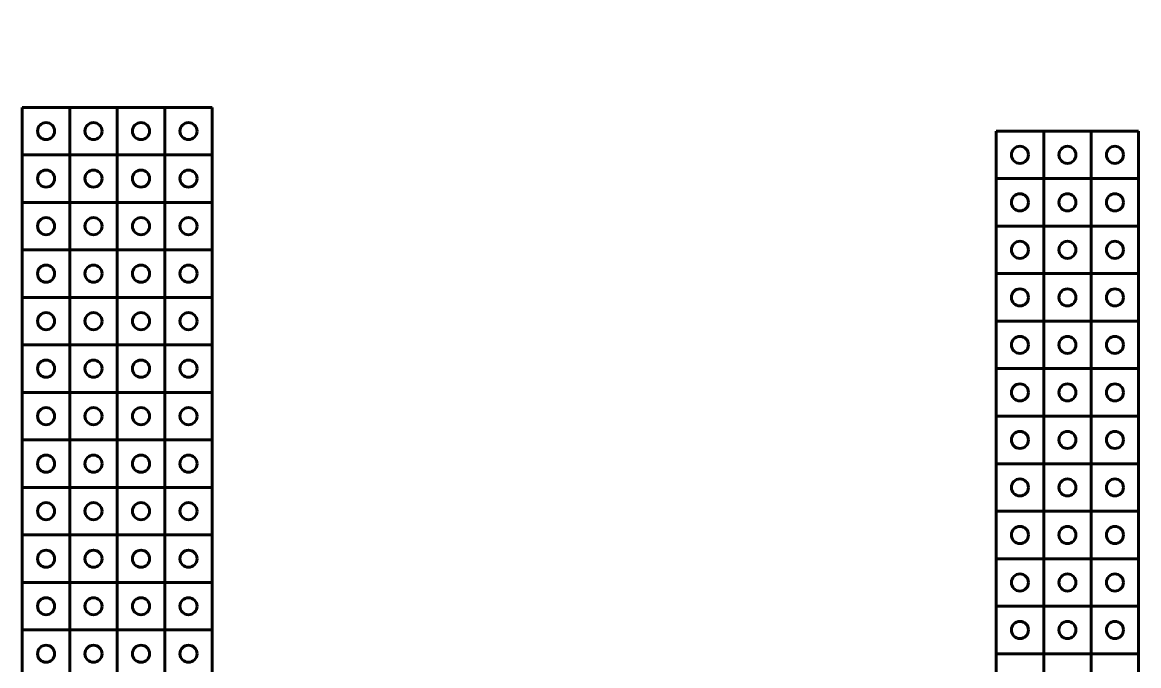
# Model space of a CAD drawing. Header units: millimetres. Extents: x -1927 to 2668, y -5887 to -3281.
# Drawn here: x -638 to 538, y -3958 to -3281 of the extents above; entities that cross this region are included whole.
import ezdxf

# ---------------------------------------------------------------- set-up
doc = ezdxf.new("R2010")
doc.units = ezdxf.units.MM
doc.linetypes.add('K5LT_BASIC', pattern=[0])

# ---------------------------------------------------------------- blocks, each defined once
blk = doc.blocks.new('U450')
at = {"color": 150, "linetype": 'K5LT_BASIC', "lineweight": 60, "true_color": 0x0080ff}
for p, q in [((-587.9, -3570.7), (-637.9, -3570.7)), ((-637.9, -3570.7), (-637.9, -3620.7)), ((-587.9, -3620.7), (-587.9, -3570.7)), ((-637.9, -3620.7), (-587.9, -3620.7))]:
    blk.add_line(p, q, dxfattribs=at)
blk = doc.blocks.new('U451')
at = {"color": 150, "linetype": 'K5LT_BASIC', "lineweight": 60, "true_color": 0x0080ff}
for p, q in [((-537.9, -3570.7), (-587.9, -3570.7)), ((-587.9, -3570.7), (-587.9, -3620.7)), ((-537.9, -3620.7), (-537.9, -3570.7)), ((-587.9, -3620.7), (-537.9, -3620.7))]:
    blk.add_line(p, q, dxfattribs=at)
blk = doc.blocks.new('U452')
at = {"color": 150, "linetype": 'K5LT_BASIC', "lineweight": 60, "true_color": 0x0080ff}
for p, q in [((-487.9, -3570.7), (-537.9, -3570.7)), ((-537.9, -3570.7), (-537.9, -3620.7)), ((-487.9, -3620.7), (-487.9, -3570.7)), ((-537.9, -3620.7), (-487.9, -3620.7))]:
    blk.add_line(p, q, dxfattribs=at)
blk = doc.blocks.new('U453')
at = {"color": 150, "linetype": 'K5LT_BASIC', "lineweight": 60, "true_color": 0x0080ff}
for p, q in [((-437.9, -3570.7), (-487.9, -3570.7)), ((-487.9, -3570.7), (-487.9, -3620.7)), ((-437.9, -3620.7), (-437.9, -3570.7)), ((-487.9, -3620.7), (-437.9, -3620.7))]:
    blk.add_line(p, q, dxfattribs=at)
blk = doc.blocks.new('U454')
at = {"color": 150, "linetype": 'K5LT_BASIC', "lineweight": 60, "true_color": 0x0080ff}
for p, q in [((-587.9, -3520.7), (-637.9, -3520.7)), ((-637.9, -3520.7), (-637.9, -3570.7)), ((-587.9, -3570.7), (-587.9, -3520.7)), ((-637.9, -3570.7), (-587.9, -3570.7))]:
    blk.add_line(p, q, dxfattribs=at)
blk = doc.blocks.new('U455')
at = {"color": 150, "linetype": 'K5LT_BASIC', "lineweight": 60, "true_color": 0x0080ff}
for p, q in [((-537.9, -3520.7), (-587.9, -3520.7)), ((-587.9, -3520.7), (-587.9, -3570.7)), ((-537.9, -3570.7), (-537.9, -3520.7)), ((-587.9, -3570.7), (-537.9, -3570.7))]:
    blk.add_line(p, q, dxfattribs=at)
blk = doc.blocks.new('U456')
at = {"color": 150, "linetype": 'K5LT_BASIC', "lineweight": 60, "true_color": 0x0080ff}
for p, q in [((-487.9, -3520.7), (-537.9, -3520.7)), ((-537.9, -3520.7), (-537.9, -3570.7)), ((-487.9, -3570.7), (-487.9, -3520.7)), ((-537.9, -3570.7), (-487.9, -3570.7))]:
    blk.add_line(p, q, dxfattribs=at)
blk = doc.blocks.new('U457')
at = {"color": 150, "linetype": 'K5LT_BASIC', "lineweight": 60, "true_color": 0x0080ff}
for p, q in [((-437.9, -3520.7), (-487.9, -3520.7)), ((-487.9, -3520.7), (-487.9, -3570.7)), ((-437.9, -3570.7), (-437.9, -3520.7)), ((-487.9, -3570.7), (-437.9, -3570.7))]:
    blk.add_line(p, q, dxfattribs=at)
blk = doc.blocks.new('U458')
at = {"color": 150, "linetype": 'K5LT_BASIC', "lineweight": 60, "true_color": 0x0080ff}
for p, q in [((-587.9, -3470.7), (-637.9, -3470.7)), ((-637.9, -3470.7), (-637.9, -3520.7)), ((-587.9, -3520.7), (-587.9, -3470.7)), ((-637.9, -3520.7), (-587.9, -3520.7))]:
    blk.add_line(p, q, dxfattribs=at)
blk = doc.blocks.new('U459')
at = {"color": 150, "linetype": 'K5LT_BASIC', "lineweight": 60, "true_color": 0x0080ff}
for p, q in [((-537.9, -3470.7), (-587.9, -3470.7)), ((-587.9, -3470.7), (-587.9, -3520.7)), ((-537.9, -3520.7), (-537.9, -3470.7)), ((-587.9, -3520.7), (-537.9, -3520.7))]:
    blk.add_line(p, q, dxfattribs=at)
blk = doc.blocks.new('U460')
at = {"color": 150, "linetype": 'K5LT_BASIC', "lineweight": 60, "true_color": 0x0080ff}
for p, q in [((-487.9, -3470.7), (-537.9, -3470.7)), ((-537.9, -3470.7), (-537.9, -3520.7)), ((-487.9, -3520.7), (-487.9, -3470.7)), ((-537.9, -3520.7), (-487.9, -3520.7))]:
    blk.add_line(p, q, dxfattribs=at)
blk = doc.blocks.new('U461')
at = {"color": 150, "linetype": 'K5LT_BASIC', "lineweight": 60, "true_color": 0x0080ff}
for p, q in [((-437.9, -3470.7), (-487.9, -3470.7)), ((-487.9, -3470.7), (-487.9, -3520.7)), ((-437.9, -3520.7), (-437.9, -3470.7)), ((-487.9, -3520.7), (-437.9, -3520.7))]:
    blk.add_line(p, q, dxfattribs=at)
blk = doc.blocks.new('U462')
at = {"color": 150, "linetype": 'K5LT_BASIC', "lineweight": 60, "true_color": 0x0080ff}
for p, q in [((-587.9, -3420.7), (-637.9, -3420.7)), ((-637.9, -3420.7), (-637.9, -3470.7)), ((-587.9, -3470.7), (-587.9, -3420.7)), ((-637.9, -3470.7), (-587.9, -3470.7))]:
    blk.add_line(p, q, dxfattribs=at)
blk = doc.blocks.new('U463')
at = {"color": 150, "linetype": 'K5LT_BASIC', "lineweight": 60, "true_color": 0x0080ff}
for p, q in [((-537.9, -3420.7), (-587.9, -3420.7)), ((-587.9, -3420.7), (-587.9, -3470.7)), ((-537.9, -3470.7), (-537.9, -3420.7)), ((-587.9, -3470.7), (-537.9, -3470.7))]:
    blk.add_line(p, q, dxfattribs=at)
blk = doc.blocks.new('U464')
at = {"color": 150, "linetype": 'K5LT_BASIC', "lineweight": 60, "true_color": 0x0080ff}
for p, q in [((-487.9, -3420.7), (-537.9, -3420.7)), ((-537.9, -3420.7), (-537.9, -3470.7)), ((-487.9, -3470.7), (-487.9, -3420.7)), ((-537.9, -3470.7), (-487.9, -3470.7))]:
    blk.add_line(p, q, dxfattribs=at)
blk = doc.blocks.new('U465')
at = {"color": 150, "linetype": 'K5LT_BASIC', "lineweight": 60, "true_color": 0x0080ff}
for p, q in [((-437.9, -3420.7), (-487.9, -3420.7)), ((-487.9, -3420.7), (-487.9, -3470.7)), ((-437.9, -3470.7), (-437.9, -3420.7)), ((-487.9, -3470.7), (-437.9, -3470.7))]:
    blk.add_line(p, q, dxfattribs=at)
blk = doc.blocks.new('U466')
at = {"color": 150, "linetype": 'K5LT_BASIC', "lineweight": 60, "true_color": 0x0080ff}
for p, q in [((-587.9, -3370.7), (-637.9, -3370.7)), ((-637.9, -3370.7), (-637.9, -3420.7)), ((-587.9, -3420.7), (-587.9, -3370.7)), ((-637.9, -3420.7), (-587.9, -3420.7))]:
    blk.add_line(p, q, dxfattribs=at)
blk = doc.blocks.new('U467')
at = {"color": 150, "linetype": 'K5LT_BASIC', "lineweight": 60, "true_color": 0x0080ff}
for p, q in [((-537.9, -3370.7), (-587.9, -3370.7)), ((-587.9, -3370.7), (-587.9, -3420.7)), ((-537.9, -3420.7), (-537.9, -3370.7)), ((-587.9, -3420.7), (-537.9, -3420.7))]:
    blk.add_line(p, q, dxfattribs=at)
blk = doc.blocks.new('U468')
at = {"color": 150, "linetype": 'K5LT_BASIC', "lineweight": 60, "true_color": 0x0080ff}
for p, q in [((-487.9, -3370.7), (-537.9, -3370.7)), ((-537.9, -3370.7), (-537.9, -3420.7)), ((-487.9, -3420.7), (-487.9, -3370.7)), ((-537.9, -3420.7), (-487.9, -3420.7))]:
    blk.add_line(p, q, dxfattribs=at)
blk = doc.blocks.new('U469')
at = {"color": 150, "linetype": 'K5LT_BASIC', "lineweight": 60, "true_color": 0x0080ff}
for p, q in [((-437.9, -3370.7), (-487.9, -3370.7)), ((-487.9, -3370.7), (-487.9, -3420.7)), ((-437.9, -3420.7), (-437.9, -3370.7)), ((-487.9, -3420.7), (-437.9, -3420.7))]:
    blk.add_line(p, q, dxfattribs=at)
blk = doc.blocks.new('U470')
at = {"color": 150, "linetype": 'K5LT_BASIC', "lineweight": 60, "true_color": 0x0080ff}
for p, q in [((-587.9, -3820.7), (-637.9, -3820.7)), ((-637.9, -3820.7), (-637.9, -3870.7)), ((-587.9, -3870.7), (-587.9, -3820.7)), ((-637.9, -3870.7), (-587.9, -3870.7))]:
    blk.add_line(p, q, dxfattribs=at)
blk = doc.blocks.new('U471')
at = {"color": 150, "linetype": 'K5LT_BASIC', "lineweight": 60, "true_color": 0x0080ff}
for p, q in [((-537.9, -3820.7), (-587.9, -3820.7)), ((-587.9, -3820.7), (-587.9, -3870.7)), ((-537.9, -3870.7), (-537.9, -3820.7)), ((-587.9, -3870.7), (-537.9, -3870.7))]:
    blk.add_line(p, q, dxfattribs=at)
blk = doc.blocks.new('U472')
at = {"color": 150, "linetype": 'K5LT_BASIC', "lineweight": 60, "true_color": 0x0080ff}
for p, q in [((-487.9, -3820.7), (-537.9, -3820.7)), ((-537.9, -3820.7), (-537.9, -3870.7)), ((-487.9, -3870.7), (-487.9, -3820.7)), ((-537.9, -3870.7), (-487.9, -3870.7))]:
    blk.add_line(p, q, dxfattribs=at)
blk = doc.blocks.new('U473')
at = {"color": 150, "linetype": 'K5LT_BASIC', "lineweight": 60, "true_color": 0x0080ff}
for p, q in [((-437.9, -3820.7), (-487.9, -3820.7)), ((-487.9, -3820.7), (-487.9, -3870.7)), ((-437.9, -3870.7), (-437.9, -3820.7)), ((-487.9, -3870.7), (-437.9, -3870.7))]:
    blk.add_line(p, q, dxfattribs=at)
blk = doc.blocks.new('U474')
at = {"color": 150, "linetype": 'K5LT_BASIC', "lineweight": 60, "true_color": 0x0080ff}
for p, q in [((-587.9, -3770.7), (-637.9, -3770.7)), ((-637.9, -3770.7), (-637.9, -3820.7)), ((-587.9, -3820.7), (-587.9, -3770.7)), ((-637.9, -3820.7), (-587.9, -3820.7))]:
    blk.add_line(p, q, dxfattribs=at)
blk = doc.blocks.new('U475')
at = {"color": 150, "linetype": 'K5LT_BASIC', "lineweight": 60, "true_color": 0x0080ff}
for p, q in [((-537.9, -3770.7), (-587.9, -3770.7)), ((-587.9, -3770.7), (-587.9, -3820.7)), ((-537.9, -3820.7), (-537.9, -3770.7)), ((-587.9, -3820.7), (-537.9, -3820.7))]:
    blk.add_line(p, q, dxfattribs=at)
blk = doc.blocks.new('U476')
at = {"color": 150, "linetype": 'K5LT_BASIC', "lineweight": 60, "true_color": 0x0080ff}
for p, q in [((-487.9, -3770.7), (-537.9, -3770.7)), ((-537.9, -3770.7), (-537.9, -3820.7)), ((-487.9, -3820.7), (-487.9, -3770.7)), ((-537.9, -3820.7), (-487.9, -3820.7))]:
    blk.add_line(p, q, dxfattribs=at)
blk = doc.blocks.new('U477')
at = {"color": 150, "linetype": 'K5LT_BASIC', "lineweight": 60, "true_color": 0x0080ff}
for p, q in [((-437.9, -3770.7), (-487.9, -3770.7)), ((-487.9, -3770.7), (-487.9, -3820.7)), ((-437.9, -3820.7), (-437.9, -3770.7)), ((-487.9, -3820.7), (-437.9, -3820.7))]:
    blk.add_line(p, q, dxfattribs=at)
blk = doc.blocks.new('U478')
at = {"color": 150, "linetype": 'K5LT_BASIC', "lineweight": 60, "true_color": 0x0080ff}
for p, q in [((-587.9, -3720.7), (-637.9, -3720.7)), ((-637.9, -3720.7), (-637.9, -3770.7)), ((-587.9, -3770.7), (-587.9, -3720.7)), ((-637.9, -3770.7), (-587.9, -3770.7))]:
    blk.add_line(p, q, dxfattribs=at)
blk = doc.blocks.new('U479')
at = {"color": 150, "linetype": 'K5LT_BASIC', "lineweight": 60, "true_color": 0x0080ff}
for p, q in [((-537.9, -3720.7), (-587.9, -3720.7)), ((-587.9, -3720.7), (-587.9, -3770.7)), ((-537.9, -3770.7), (-537.9, -3720.7)), ((-587.9, -3770.7), (-537.9, -3770.7))]:
    blk.add_line(p, q, dxfattribs=at)
blk = doc.blocks.new('U480')
at = {"color": 150, "linetype": 'K5LT_BASIC', "lineweight": 60, "true_color": 0x0080ff}
for p, q in [((-487.9, -3720.7), (-537.9, -3720.7)), ((-537.9, -3720.7), (-537.9, -3770.7)), ((-487.9, -3770.7), (-487.9, -3720.7)), ((-537.9, -3770.7), (-487.9, -3770.7))]:
    blk.add_line(p, q, dxfattribs=at)
blk = doc.blocks.new('U481')
at = {"color": 150, "linetype": 'K5LT_BASIC', "lineweight": 60, "true_color": 0x0080ff}
for p, q in [((-437.9, -3720.7), (-487.9, -3720.7)), ((-487.9, -3720.7), (-487.9, -3770.7)), ((-437.9, -3770.7), (-437.9, -3720.7)), ((-487.9, -3770.7), (-437.9, -3770.7))]:
    blk.add_line(p, q, dxfattribs=at)
blk = doc.blocks.new('U482')
at = {"color": 150, "linetype": 'K5LT_BASIC', "lineweight": 60, "true_color": 0x0080ff}
for p, q in [((-587.9, -3670.7), (-637.9, -3670.7)), ((-637.9, -3670.7), (-637.9, -3720.7)), ((-587.9, -3720.7), (-587.9, -3670.7)), ((-637.9, -3720.7), (-587.9, -3720.7))]:
    blk.add_line(p, q, dxfattribs=at)
blk = doc.blocks.new('U483')
at = {"color": 150, "linetype": 'K5LT_BASIC', "lineweight": 60, "true_color": 0x0080ff}
for p, q in [((-537.9, -3670.7), (-587.9, -3670.7)), ((-587.9, -3670.7), (-587.9, -3720.7)), ((-537.9, -3720.7), (-537.9, -3670.7)), ((-587.9, -3720.7), (-537.9, -3720.7))]:
    blk.add_line(p, q, dxfattribs=at)
blk = doc.blocks.new('U484')
at = {"color": 150, "linetype": 'K5LT_BASIC', "lineweight": 60, "true_color": 0x0080ff}
for p, q in [((-487.9, -3670.7), (-537.9, -3670.7)), ((-537.9, -3670.7), (-537.9, -3720.7)), ((-487.9, -3720.7), (-487.9, -3670.7)), ((-537.9, -3720.7), (-487.9, -3720.7))]:
    blk.add_line(p, q, dxfattribs=at)
blk = doc.blocks.new('U485')
at = {"color": 150, "linetype": 'K5LT_BASIC', "lineweight": 60, "true_color": 0x0080ff}
for p, q in [((-437.9, -3670.7), (-487.9, -3670.7)), ((-487.9, -3670.7), (-487.9, -3720.7)), ((-437.9, -3720.7), (-437.9, -3670.7)), ((-487.9, -3720.7), (-437.9, -3720.7))]:
    blk.add_line(p, q, dxfattribs=at)
blk = doc.blocks.new('U486')
at = {"color": 150, "linetype": 'K5LT_BASIC', "lineweight": 60, "true_color": 0x0080ff}
for p, q in [((-587.9, -3620.7), (-637.9, -3620.7)), ((-637.9, -3620.7), (-637.9, -3670.7)), ((-587.9, -3670.7), (-587.9, -3620.7)), ((-637.9, -3670.7), (-587.9, -3670.7))]:
    blk.add_line(p, q, dxfattribs=at)
blk = doc.blocks.new('U487')
at = {"color": 150, "linetype": 'K5LT_BASIC', "lineweight": 60, "true_color": 0x0080ff}
for p, q in [((-537.9, -3620.7), (-587.9, -3620.7)), ((-587.9, -3620.7), (-587.9, -3670.7)), ((-537.9, -3670.7), (-537.9, -3620.7)), ((-587.9, -3670.7), (-537.9, -3670.7))]:
    blk.add_line(p, q, dxfattribs=at)
blk = doc.blocks.new('U488')
at = {"color": 150, "linetype": 'K5LT_BASIC', "lineweight": 60, "true_color": 0x0080ff}
for p, q in [((-487.9, -3620.7), (-537.9, -3620.7)), ((-537.9, -3620.7), (-537.9, -3670.7)), ((-487.9, -3670.7), (-487.9, -3620.7)), ((-537.9, -3670.7), (-487.9, -3670.7))]:
    blk.add_line(p, q, dxfattribs=at)
blk = doc.blocks.new('U489')
at = {"color": 150, "linetype": 'K5LT_BASIC', "lineweight": 60, "true_color": 0x0080ff}
for p, q in [((-437.9, -3620.7), (-487.9, -3620.7)), ((-487.9, -3620.7), (-487.9, -3670.7)), ((-437.9, -3670.7), (-437.9, -3620.7)), ((-487.9, -3670.7), (-437.9, -3670.7))]:
    blk.add_line(p, q, dxfattribs=at)
blk = doc.blocks.new('U502')
at = {"color": 150, "linetype": 'K5LT_BASIC', "lineweight": 60, "true_color": 0x0080ff}
for p, q in [((-587.9, -3920.7), (-637.9, -3920.7)), ((-637.9, -3920.7), (-637.9, -3970.7)), ((-587.9, -3970.7), (-587.9, -3920.7)), ((-637.9, -3970.7), (-587.9, -3970.7))]:
    blk.add_line(p, q, dxfattribs=at)
blk = doc.blocks.new('U503')
at = {"color": 150, "linetype": 'K5LT_BASIC', "lineweight": 60, "true_color": 0x0080ff}
for p, q in [((-537.9, -3920.7), (-587.9, -3920.7)), ((-587.9, -3920.7), (-587.9, -3970.7)), ((-537.9, -3970.7), (-537.9, -3920.7)), ((-587.9, -3970.7), (-537.9, -3970.7))]:
    blk.add_line(p, q, dxfattribs=at)
blk = doc.blocks.new('U504')
at = {"color": 150, "linetype": 'K5LT_BASIC', "lineweight": 60, "true_color": 0x0080ff}
for p, q in [((-487.9, -3920.7), (-537.9, -3920.7)), ((-537.9, -3920.7), (-537.9, -3970.7)), ((-487.9, -3970.7), (-487.9, -3920.7)), ((-537.9, -3970.7), (-487.9, -3970.7))]:
    blk.add_line(p, q, dxfattribs=at)
blk = doc.blocks.new('U505')
at = {"color": 150, "linetype": 'K5LT_BASIC', "lineweight": 60, "true_color": 0x0080ff}
for p, q in [((-437.9, -3920.7), (-487.9, -3920.7)), ((-487.9, -3920.7), (-487.9, -3970.7)), ((-437.9, -3970.7), (-437.9, -3920.7)), ((-487.9, -3970.7), (-437.9, -3970.7))]:
    blk.add_line(p, q, dxfattribs=at)
blk = doc.blocks.new('U506')
at = {"color": 150, "linetype": 'K5LT_BASIC', "lineweight": 60, "true_color": 0x0080ff}
for p, q in [((-587.9, -3870.7), (-637.9, -3870.7)), ((-637.9, -3870.7), (-637.9, -3920.7)), ((-587.9, -3920.7), (-587.9, -3870.7)), ((-637.9, -3920.7), (-587.9, -3920.7))]:
    blk.add_line(p, q, dxfattribs=at)
blk = doc.blocks.new('U507')
at = {"color": 150, "linetype": 'K5LT_BASIC', "lineweight": 60, "true_color": 0x0080ff}
for p, q in [((-537.9, -3870.7), (-587.9, -3870.7)), ((-587.9, -3870.7), (-587.9, -3920.7)), ((-537.9, -3920.7), (-537.9, -3870.7)), ((-587.9, -3920.7), (-537.9, -3920.7))]:
    blk.add_line(p, q, dxfattribs=at)
blk = doc.blocks.new('U508')
at = {"color": 150, "linetype": 'K5LT_BASIC', "lineweight": 60, "true_color": 0x0080ff}
for p, q in [((-487.9, -3870.7), (-537.9, -3870.7)), ((-537.9, -3870.7), (-537.9, -3920.7)), ((-487.9, -3920.7), (-487.9, -3870.7)), ((-537.9, -3920.7), (-487.9, -3920.7))]:
    blk.add_line(p, q, dxfattribs=at)
blk = doc.blocks.new('U509')
at = {"color": 150, "linetype": 'K5LT_BASIC', "lineweight": 60, "true_color": 0x0080ff}
for p, q in [((-437.9, -3870.7), (-487.9, -3870.7)), ((-487.9, -3870.7), (-487.9, -3920.7)), ((-437.9, -3920.7), (-437.9, -3870.7)), ((-487.9, -3920.7), (-437.9, -3920.7))]:
    blk.add_line(p, q, dxfattribs=at)
blk = doc.blocks.new('U933')
at = {"color": 150, "linetype": 'K5LT_BASIC', "lineweight": 60, "true_color": 0x0080ff}
for p, q in [((437.6, -3945.7), (387.6, -3945.7)), ((387.6, -3945.7), (387.6, -3995.7)), ((437.6, -3995.7), (437.6, -3945.7)), ((387.6, -3995.7), (437.6, -3995.7))]:
    blk.add_line(p, q, dxfattribs=at)
blk = doc.blocks.new('U934')
at = {"color": 150, "linetype": 'K5LT_BASIC', "lineweight": 60, "true_color": 0x0080ff}
for p, q in [((437.6, -3895.7), (387.6, -3895.7)), ((387.6, -3895.7), (387.6, -3945.7)), ((437.6, -3945.7), (437.6, -3895.7)), ((387.6, -3945.7), (437.6, -3945.7))]:
    blk.add_line(p, q, dxfattribs=at)
blk = doc.blocks.new('U935')
at = {"color": 150, "linetype": 'K5LT_BASIC', "lineweight": 60, "true_color": 0x0080ff}
for p, q in [((437.6, -3845.7), (387.6, -3845.7)), ((387.6, -3845.7), (387.6, -3895.7)), ((437.6, -3895.7), (437.6, -3845.7)), ((387.6, -3895.7), (437.6, -3895.7))]:
    blk.add_line(p, q, dxfattribs=at)
blk = doc.blocks.new('U936')
at = {"color": 150, "linetype": 'K5LT_BASIC', "lineweight": 60, "true_color": 0x0080ff}
for p, q in [((437.6, -3795.7), (387.6, -3795.7)), ((387.6, -3795.7), (387.6, -3845.7)), ((437.6, -3845.7), (437.6, -3795.7)), ((387.6, -3845.7), (437.6, -3845.7))]:
    blk.add_line(p, q, dxfattribs=at)
blk = doc.blocks.new('U937')
at = {"color": 150, "linetype": 'K5LT_BASIC', "lineweight": 60, "true_color": 0x0080ff}
for p, q in [((437.6, -3745.7), (387.6, -3745.7)), ((387.6, -3745.7), (387.6, -3795.7)), ((437.6, -3795.7), (437.6, -3745.7)), ((387.6, -3795.7), (437.6, -3795.7))]:
    blk.add_line(p, q, dxfattribs=at)
blk = doc.blocks.new('U938')
at = {"color": 150, "linetype": 'K5LT_BASIC', "lineweight": 60, "true_color": 0x0080ff}
for p, q in [((437.6, -3695.7), (387.6, -3695.7)), ((387.6, -3695.7), (387.6, -3745.7)), ((437.6, -3745.7), (437.6, -3695.7)), ((387.6, -3745.7), (437.6, -3745.7))]:
    blk.add_line(p, q, dxfattribs=at)
blk = doc.blocks.new('U939')
at = {"color": 150, "linetype": 'K5LT_BASIC', "lineweight": 60, "true_color": 0x0080ff}
for p, q in [((437.6, -3645.7), (387.6, -3645.7)), ((387.6, -3645.7), (387.6, -3695.7)), ((437.6, -3695.7), (437.6, -3645.7)), ((387.6, -3695.7), (437.6, -3695.7))]:
    blk.add_line(p, q, dxfattribs=at)
blk = doc.blocks.new('U940')
at = {"color": 150, "linetype": 'K5LT_BASIC', "lineweight": 60, "true_color": 0x0080ff}
for p, q in [((437.6, -3595.7), (387.6, -3595.7)), ((387.6, -3595.7), (387.6, -3645.7)), ((437.6, -3645.7), (437.6, -3595.7)), ((387.6, -3645.7), (437.6, -3645.7))]:
    blk.add_line(p, q, dxfattribs=at)
blk = doc.blocks.new('U941')
at = {"color": 150, "linetype": 'K5LT_BASIC', "lineweight": 60, "true_color": 0x0080ff}
for p, q in [((437.6, -3545.7), (387.6, -3545.7)), ((387.6, -3545.7), (387.6, -3595.7)), ((437.6, -3595.7), (437.6, -3545.7)), ((387.6, -3595.7), (437.6, -3595.7))]:
    blk.add_line(p, q, dxfattribs=at)
blk = doc.blocks.new('U942')
at = {"color": 150, "linetype": 'K5LT_BASIC', "lineweight": 60, "true_color": 0x0080ff}
for p, q in [((437.6, -3495.7), (387.6, -3495.7)), ((387.6, -3495.7), (387.6, -3545.7)), ((437.6, -3545.7), (437.6, -3495.7)), ((387.6, -3545.7), (437.6, -3545.7))]:
    blk.add_line(p, q, dxfattribs=at)
blk = doc.blocks.new('U943')
at = {"color": 150, "linetype": 'K5LT_BASIC', "lineweight": 60, "true_color": 0x0080ff}
for p, q in [((437.6, -3445.7), (387.6, -3445.7)), ((387.6, -3445.7), (387.6, -3495.7)), ((437.6, -3495.7), (437.6, -3445.7)), ((387.6, -3495.7), (437.6, -3495.7))]:
    blk.add_line(p, q, dxfattribs=at)
blk = doc.blocks.new('U944')
at = {"color": 150, "linetype": 'K5LT_BASIC', "lineweight": 60, "true_color": 0x0080ff}
for p, q in [((437.6, -3395.7), (387.6, -3395.7)), ((387.6, -3395.7), (387.6, -3445.7)), ((437.6, -3445.7), (437.6, -3395.7)), ((387.6, -3445.7), (437.6, -3445.7))]:
    blk.add_line(p, q, dxfattribs=at)
blk = doc.blocks.new('U955')
at = {"color": 150, "linetype": 'K5LT_BASIC', "lineweight": 60, "true_color": 0x0080ff}
for p, q in [((487.6, -3945.7), (437.6, -3945.7)), ((437.6, -3945.7), (437.6, -3995.7)), ((487.6, -3995.7), (487.6, -3945.7)), ((437.6, -3995.7), (487.6, -3995.7))]:
    blk.add_line(p, q, dxfattribs=at)
blk = doc.blocks.new('U956')
at = {"color": 150, "linetype": 'K5LT_BASIC', "lineweight": 60, "true_color": 0x0080ff}
for p, q in [((487.6, -3895.7), (437.6, -3895.7)), ((437.6, -3895.7), (437.6, -3945.7)), ((487.6, -3945.7), (487.6, -3895.7)), ((437.6, -3945.7), (487.6, -3945.7))]:
    blk.add_line(p, q, dxfattribs=at)
blk = doc.blocks.new('U957')
at = {"color": 150, "linetype": 'K5LT_BASIC', "lineweight": 60, "true_color": 0x0080ff}
for p, q in [((487.6, -3845.7), (437.6, -3845.7)), ((437.6, -3845.7), (437.6, -3895.7)), ((487.6, -3895.7), (487.6, -3845.7)), ((437.6, -3895.7), (487.6, -3895.7))]:
    blk.add_line(p, q, dxfattribs=at)
blk = doc.blocks.new('U958')
at = {"color": 150, "linetype": 'K5LT_BASIC', "lineweight": 60, "true_color": 0x0080ff}
for p, q in [((487.6, -3795.7), (437.6, -3795.7)), ((437.6, -3795.7), (437.6, -3845.7)), ((487.6, -3845.7), (487.6, -3795.7)), ((437.6, -3845.7), (487.6, -3845.7))]:
    blk.add_line(p, q, dxfattribs=at)
blk = doc.blocks.new('U959')
at = {"color": 150, "linetype": 'K5LT_BASIC', "lineweight": 60, "true_color": 0x0080ff}
for p, q in [((487.6, -3745.7), (437.6, -3745.7)), ((437.6, -3745.7), (437.6, -3795.7)), ((487.6, -3795.7), (487.6, -3745.7)), ((437.6, -3795.7), (487.6, -3795.7))]:
    blk.add_line(p, q, dxfattribs=at)
blk = doc.blocks.new('U960')
at = {"color": 150, "linetype": 'K5LT_BASIC', "lineweight": 60, "true_color": 0x0080ff}
for p, q in [((487.6, -3695.7), (437.6, -3695.7)), ((437.6, -3695.7), (437.6, -3745.7)), ((487.6, -3745.7), (487.6, -3695.7)), ((437.6, -3745.7), (487.6, -3745.7))]:
    blk.add_line(p, q, dxfattribs=at)
blk = doc.blocks.new('U961')
at = {"color": 150, "linetype": 'K5LT_BASIC', "lineweight": 60, "true_color": 0x0080ff}
for p, q in [((487.6, -3645.7), (437.6, -3645.7)), ((437.6, -3645.7), (437.6, -3695.7)), ((487.6, -3695.7), (487.6, -3645.7)), ((437.6, -3695.7), (487.6, -3695.7))]:
    blk.add_line(p, q, dxfattribs=at)
blk = doc.blocks.new('U962')
at = {"color": 150, "linetype": 'K5LT_BASIC', "lineweight": 60, "true_color": 0x0080ff}
for p, q in [((487.6, -3595.7), (437.6, -3595.7)), ((437.6, -3595.7), (437.6, -3645.7)), ((487.6, -3645.7), (487.6, -3595.7)), ((437.6, -3645.7), (487.6, -3645.7))]:
    blk.add_line(p, q, dxfattribs=at)
blk = doc.blocks.new('U963')
at = {"color": 150, "linetype": 'K5LT_BASIC', "lineweight": 60, "true_color": 0x0080ff}
for p, q in [((487.6, -3545.7), (437.6, -3545.7)), ((437.6, -3545.7), (437.6, -3595.7)), ((487.6, -3595.7), (487.6, -3545.7)), ((437.6, -3595.7), (487.6, -3595.7))]:
    blk.add_line(p, q, dxfattribs=at)
blk = doc.blocks.new('U964')
at = {"color": 150, "linetype": 'K5LT_BASIC', "lineweight": 60, "true_color": 0x0080ff}
for p, q in [((487.6, -3495.7), (437.6, -3495.7)), ((437.6, -3495.7), (437.6, -3545.7)), ((487.6, -3545.7), (487.6, -3495.7)), ((437.6, -3545.7), (487.6, -3545.7))]:
    blk.add_line(p, q, dxfattribs=at)
blk = doc.blocks.new('U965')
at = {"color": 150, "linetype": 'K5LT_BASIC', "lineweight": 60, "true_color": 0x0080ff}
for p, q in [((487.6, -3445.7), (437.6, -3445.7)), ((437.6, -3445.7), (437.6, -3495.7)), ((487.6, -3495.7), (487.6, -3445.7)), ((437.6, -3495.7), (487.6, -3495.7))]:
    blk.add_line(p, q, dxfattribs=at)
blk = doc.blocks.new('U966')
at = {"color": 150, "linetype": 'K5LT_BASIC', "lineweight": 60, "true_color": 0x0080ff}
for p, q in [((487.6, -3395.7), (437.6, -3395.7)), ((437.6, -3395.7), (437.6, -3445.7)), ((487.6, -3445.7), (487.6, -3395.7)), ((437.6, -3445.7), (487.6, -3445.7))]:
    blk.add_line(p, q, dxfattribs=at)
blk = doc.blocks.new('U977')
at = {"color": 150, "linetype": 'K5LT_BASIC', "lineweight": 60, "true_color": 0x0080ff}
for p, q in [((537.6, -3945.7), (487.6, -3945.7)), ((487.6, -3945.7), (487.6, -3995.7)), ((537.6, -3995.7), (537.6, -3945.7)), ((487.6, -3995.7), (537.6, -3995.7))]:
    blk.add_line(p, q, dxfattribs=at)
blk = doc.blocks.new('U978')
at = {"color": 150, "linetype": 'K5LT_BASIC', "lineweight": 60, "true_color": 0x0080ff}
for p, q in [((537.6, -3895.7), (487.6, -3895.7)), ((487.6, -3895.7), (487.6, -3945.7)), ((537.6, -3945.7), (537.6, -3895.7)), ((487.6, -3945.7), (537.6, -3945.7))]:
    blk.add_line(p, q, dxfattribs=at)
blk = doc.blocks.new('U979')
at = {"color": 150, "linetype": 'K5LT_BASIC', "lineweight": 60, "true_color": 0x0080ff}
for p, q in [((537.6, -3845.7), (487.6, -3845.7)), ((487.6, -3845.7), (487.6, -3895.7)), ((537.6, -3895.7), (537.6, -3845.7)), ((487.6, -3895.7), (537.6, -3895.7))]:
    blk.add_line(p, q, dxfattribs=at)
blk = doc.blocks.new('U980')
at = {"color": 150, "linetype": 'K5LT_BASIC', "lineweight": 60, "true_color": 0x0080ff}
for p, q in [((537.6, -3795.7), (487.6, -3795.7)), ((487.6, -3795.7), (487.6, -3845.7)), ((537.6, -3845.7), (537.6, -3795.7)), ((487.6, -3845.7), (537.6, -3845.7))]:
    blk.add_line(p, q, dxfattribs=at)
blk = doc.blocks.new('U981')
at = {"color": 150, "linetype": 'K5LT_BASIC', "lineweight": 60, "true_color": 0x0080ff}
for p, q in [((537.6, -3745.7), (487.6, -3745.7)), ((487.6, -3745.7), (487.6, -3795.7)), ((537.6, -3795.7), (537.6, -3745.7)), ((487.6, -3795.7), (537.6, -3795.7))]:
    blk.add_line(p, q, dxfattribs=at)
blk = doc.blocks.new('U982')
at = {"color": 150, "linetype": 'K5LT_BASIC', "lineweight": 60, "true_color": 0x0080ff}
for p, q in [((537.6, -3695.7), (487.6, -3695.7)), ((487.6, -3695.7), (487.6, -3745.7)), ((537.6, -3745.7), (537.6, -3695.7)), ((487.6, -3745.7), (537.6, -3745.7))]:
    blk.add_line(p, q, dxfattribs=at)
blk = doc.blocks.new('U983')
at = {"color": 150, "linetype": 'K5LT_BASIC', "lineweight": 60, "true_color": 0x0080ff}
for p, q in [((537.6, -3645.7), (487.6, -3645.7)), ((487.6, -3645.7), (487.6, -3695.7)), ((537.6, -3695.7), (537.6, -3645.7)), ((487.6, -3695.7), (537.6, -3695.7))]:
    blk.add_line(p, q, dxfattribs=at)
blk = doc.blocks.new('U984')
at = {"color": 150, "linetype": 'K5LT_BASIC', "lineweight": 60, "true_color": 0x0080ff}
for p, q in [((537.6, -3595.7), (487.6, -3595.7)), ((487.6, -3595.7), (487.6, -3645.7)), ((537.6, -3645.7), (537.6, -3595.7)), ((487.6, -3645.7), (537.6, -3645.7))]:
    blk.add_line(p, q, dxfattribs=at)
blk = doc.blocks.new('U985')
at = {"color": 150, "linetype": 'K5LT_BASIC', "lineweight": 60, "true_color": 0x0080ff}
for p, q in [((537.6, -3545.7), (487.6, -3545.7)), ((487.6, -3545.7), (487.6, -3595.7)), ((537.6, -3595.7), (537.6, -3545.7)), ((487.6, -3595.7), (537.6, -3595.7))]:
    blk.add_line(p, q, dxfattribs=at)
blk = doc.blocks.new('U986')
at = {"color": 150, "linetype": 'K5LT_BASIC', "lineweight": 60, "true_color": 0x0080ff}
for p, q in [((537.6, -3495.7), (487.6, -3495.7)), ((487.6, -3495.7), (487.6, -3545.7)), ((537.6, -3545.7), (537.6, -3495.7)), ((487.6, -3545.7), (537.6, -3545.7))]:
    blk.add_line(p, q, dxfattribs=at)
blk = doc.blocks.new('U987')
at = {"color": 150, "linetype": 'K5LT_BASIC', "lineweight": 60, "true_color": 0x0080ff}
for p, q in [((537.6, -3445.7), (487.6, -3445.7)), ((487.6, -3445.7), (487.6, -3495.7)), ((537.6, -3495.7), (537.6, -3445.7)), ((487.6, -3495.7), (537.6, -3495.7))]:
    blk.add_line(p, q, dxfattribs=at)
blk = doc.blocks.new('U988')
at = {"color": 150, "linetype": 'K5LT_BASIC', "lineweight": 60, "true_color": 0x0080ff}
for p, q in [((537.6, -3395.7), (487.6, -3395.7)), ((487.6, -3395.7), (487.6, -3445.7)), ((537.6, -3445.7), (537.6, -3395.7)), ((487.6, -3445.7), (537.6, -3445.7))]:
    blk.add_line(p, q, dxfattribs=at)

msp = doc.modelspace()

# ---------------------------------------------------------------- linework, layer by layer
at = {"color": 150, "linetype": 'K5LT_BASIC', "lineweight": 60, "true_color": 0x0080ff}
for centre in [(-612.9, -3395.7), (-562.9, -3395.7), (-512.9, -3395.7), (-462.9, -3395.7), (412.6, -3420.7), (462.6, -3420.7), (512.6, -3420.7), (-612.9, -3445.7), (-562.9, -3445.7), (-512.9, -3445.7), (-462.9, -3445.7), (412.6, -3470.7), (462.6, -3470.7), (512.6, -3470.7), (-612.9, -3495.7), (-562.9, -3495.7), (-512.9, -3495.7), (-462.9, -3495.7), (412.6, -3520.7), (462.6, -3520.7), (512.6, -3520.7), (-612.9, -3545.7), (-562.9, -3545.7), (-512.9, -3545.7), (-462.9, -3545.7), (412.6, -3570.7), (462.6, -3570.7), (512.6, -3570.7), (-612.9, -3595.7), (-562.9, -3595.7), (-512.9, -3595.7), (-462.9, -3595.7), (412.6, -3620.7), (462.6, -3620.7), (512.6, -3620.7), (-612.9, -3645.7), (-562.9, -3645.7), (-512.9, -3645.7), (-462.9, -3645.7), (412.6, -3670.7), (462.6, -3670.7), (512.6, -3670.7), (-612.9, -3695.7), (-562.9, -3695.7), (-512.9, -3695.7), (-462.9, -3695.7), (412.6, -3720.7), (462.6, -3720.7), (512.6, -3720.7), (-612.9, -3745.7), (-562.9, -3745.7), (-512.9, -3745.7), (-462.9, -3745.7), (412.6, -3770.7), (462.6, -3770.7), (512.6, -3770.7), (-612.9, -3795.7), (-562.9, -3795.7), (-512.9, -3795.7), (-462.9, -3795.7), (412.6, -3820.7), (462.6, -3820.7), (512.6, -3820.7), (-612.9, -3845.7), (-562.9, -3845.7), (-512.9, -3845.7), (-462.9, -3845.7), (412.6, -3870.7), (462.6, -3870.7), (512.6, -3870.7), (-612.9, -3895.7), (-562.9, -3895.7), (-512.9, -3895.7), (-462.9, -3895.7), (412.6, -3920.7), (462.6, -3920.7), (512.6, -3920.7), (-612.9, -3945.7), (-562.9, -3945.7), (-512.9, -3945.7), (-462.9, -3945.7)]:
    msp.add_circle(centre, 9, dxfattribs=at)

# ---------------------------------------------------------------- block references
for name in ['U466', 'U467', 'U468', 'U469', 'U944', 'U966', 'U988', 'U462', 'U463', 'U464', 'U465', 'U943', 'U965', 'U987', 'U458', 'U459', 'U460', 'U461', 'U942', 'U964', 'U986', 'U454', 'U455', 'U456', 'U457', 'U941', 'U963', 'U985', 'U450', 'U451', 'U452', 'U453', 'U940', 'U962', 'U984', 'U486', 'U487', 'U488', 'U489', 'U939', 'U961', 'U983', 'U482', 'U483', 'U484', 'U485', 'U938', 'U960', 'U982', 'U478', 'U479', 'U480', 'U481', 'U937', 'U959', 'U981', 'U474', 'U475', 'U476', 'U477', 'U936', 'U958', 'U980', 'U470', 'U471', 'U472', 'U473', 'U935', 'U957', 'U979', 'U506', 'U507', 'U508', 'U509', 'U934', 'U956', 'U978', 'U502', 'U503', 'U504', 'U505', 'U933', 'U955', 'U977']:
    msp.add_blockref(name, (0, 0))

doc.saveas('drawing.dxf')
